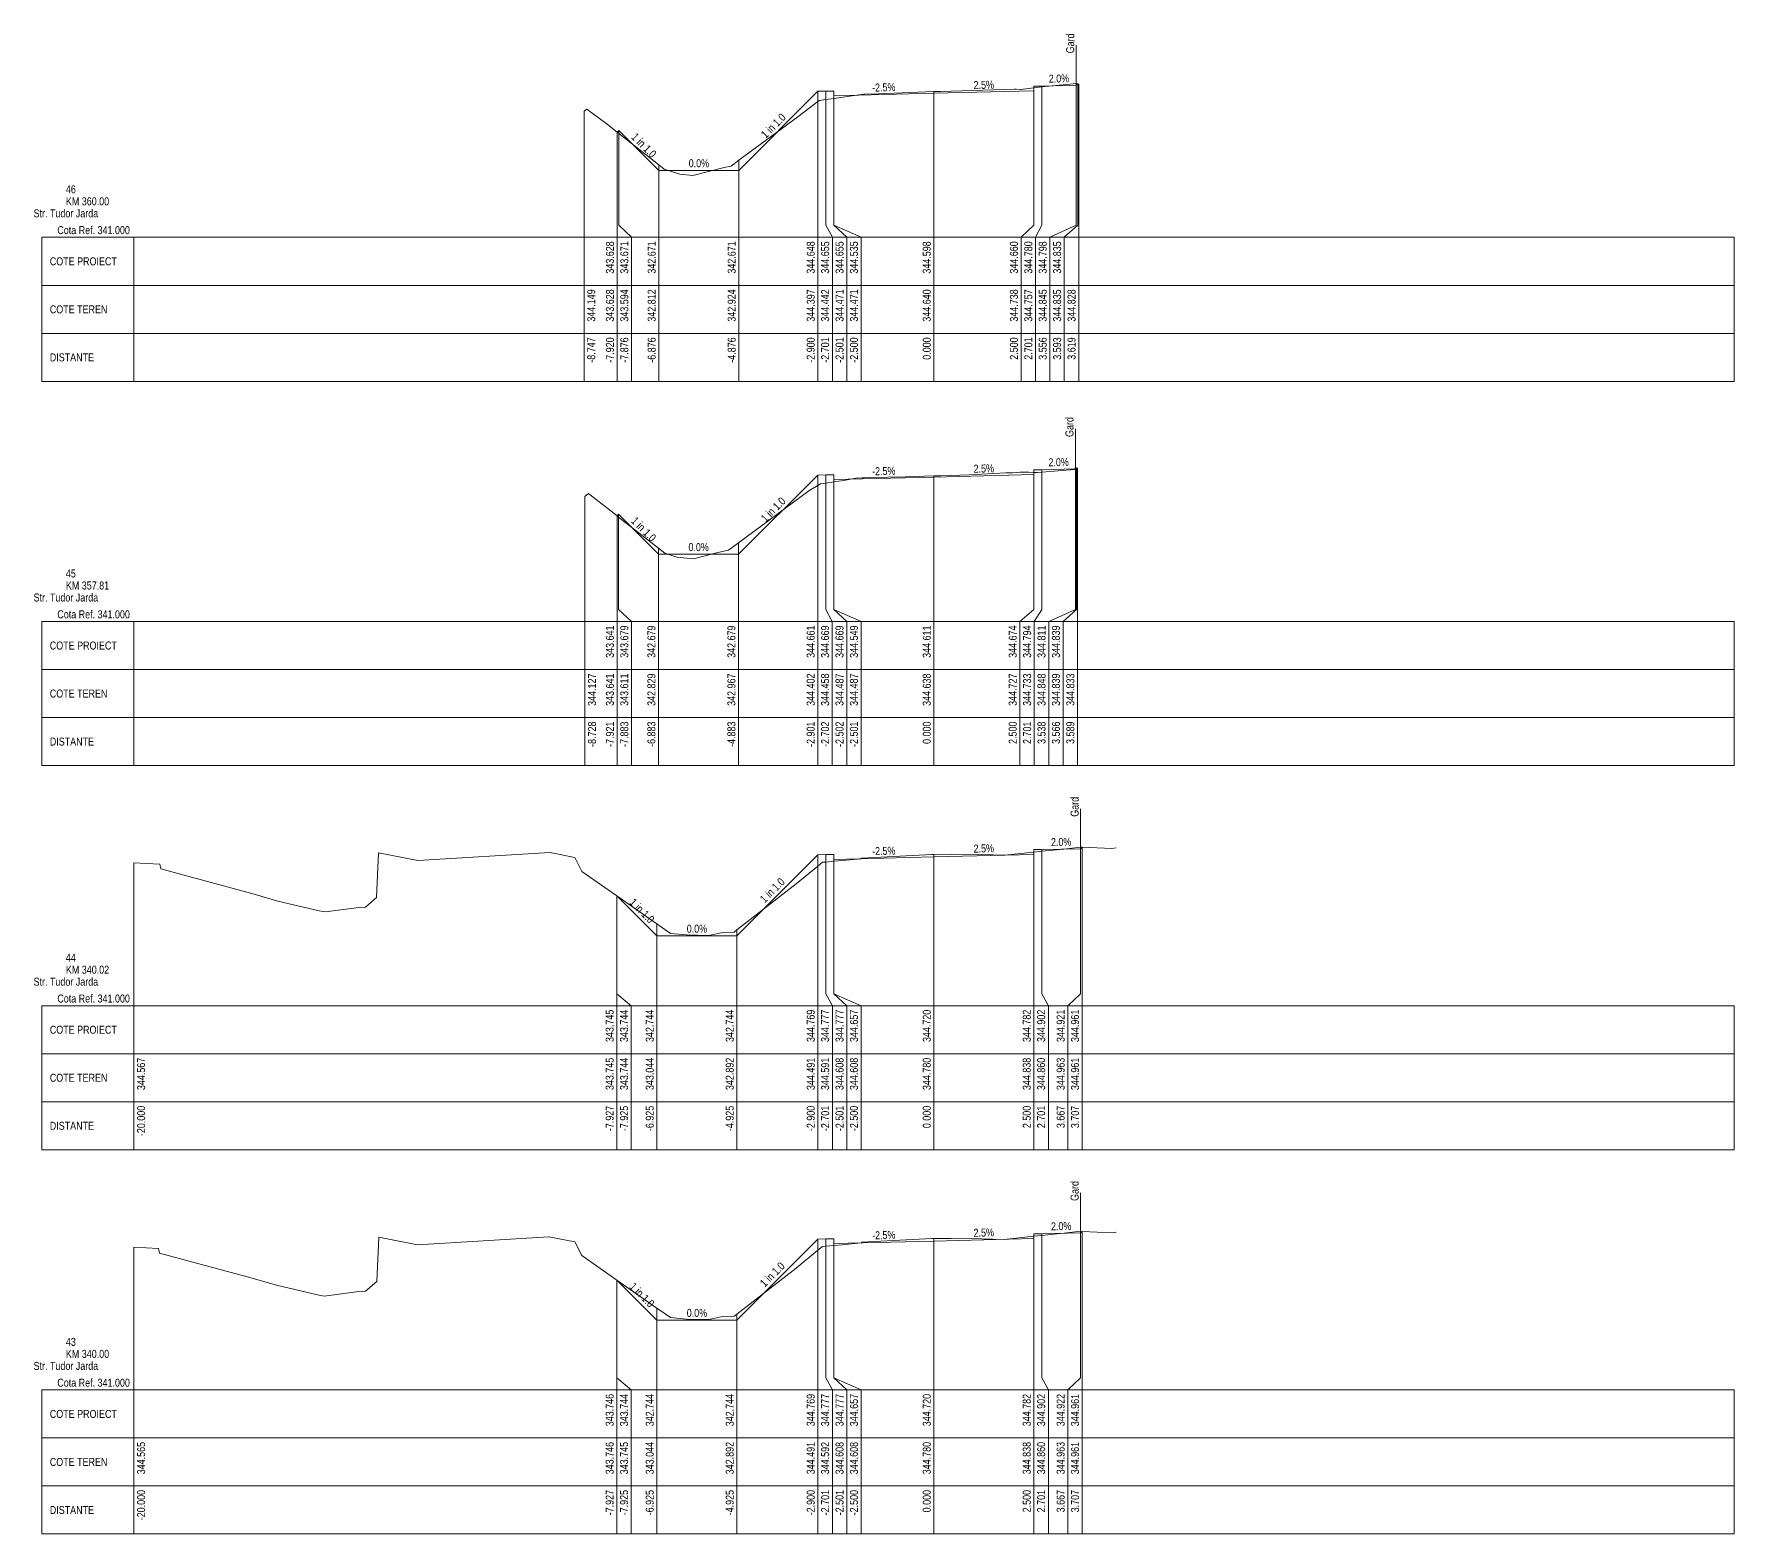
# Model space of a CAD drawing. Extents: x 1 to 634, y 0 to 594.
# Drawn here: x 0.5 to 43, y 404.2 to 441.68 of the extents above; entities that cross this region are included whole.
import ezdxf
from ezdxf.enums import TextEntityAlignment as Align

# ---------------------------------------------------------------- set-up
doc = ezdxf.new("R2010")
doc.units = 0
doc.header["$MEASUREMENT"] = 0
doc.layers.add('ARD-No Plot', color=1, linetype='Continuous', lineweight=0, plot=False)
for name, color, linetype, lineweight in [('DESIGN-TEXT', 7, 'Continuous', 0), ('EXISTING-TEXT', 7, 'Continuous', 0), ('LINES', 7, 'Continuous', 0), ('Text', 7, 'Continuous', 0), ('X-RL', 7, 'Continuous', 0), ('XPLOT-DESIGN', 5, 'Continuous', 0), ('XPLOT-EXISTING', 3, 'Continuous', 0), ('XPLOT-GRADE', 7, 'Continuous', 0), ('XPLOT-KM', 7, 'Continuous', 0), ('XPLOT-TITLE', 7, 'Continuous', 0)]:
    doc.layers.add(name, color=color, linetype=linetype, lineweight=lineweight)
doc.styles.add('$0$$0$Arial', font='arial.ttf', dxfattribs={"width": 0.8})

msp = doc.modelspace()

# ---------------------------------------------------------------- linework, layer by layer
at = {"layer": 'LINES'}
for p, q in [((26.556, 441.398), (26.556, 439.398)), ((25.5, 436.9), (25.5, 440.338)), ((25.5, 436.9), (25.5, 440.338)), ((25.5, 436.9), (25.5, 440.338)), ((25.701, 436.9), (25.701, 440.38)), ((25.701, 436.9), (25.701, 440.38)), ((25.701, 436.9), (25.701, 440.38)), ((26.556, 436.9), (26.556, 440.445)), ((26.556, 436.9), (26.556, 440.445)), ((26.556, 436.9), (26.556, 440.445)), ((26.593, 436.9), (26.593, 440.435)), ((26.593, 436.9), (26.593, 440.435)), ((26.593, 436.9), (26.593, 440.435)), ((26.619, 436.9), (26.619, 440.428)), ((26.619, 436.9), (26.619, 440.428)), ((20.1, 436.9), (20.1, 440.248)), ((20.1, 436.9), (20.1, 440.248)), ((20.1, 436.9), (20.1, 440.248)), ((20.299, 436.9), (20.299, 440.255)), ((20.299, 436.9), (20.299, 440.255)), ((20.299, 436.9), (20.299, 440.255)), ((20.499, 436.9), (20.499, 440.255)), ((20.499, 436.9), (20.499, 440.255)), ((20.499, 436.9), (20.499, 440.255)), ((20.5, 436.9), (20.5, 440.135)), ((20.5, 436.9), (20.5, 440.135)), ((20.5, 436.9), (20.5, 440.135)), ((23, 436.9), (23, 440.24)), ((23, 436.9), (23, 440.24)), ((23, 436.9), (23, 440.24)), ((14.253, 436.9), (14.253, 439.749)), ((14.253, 436.9), (14.253, 439.749)), ((15.08, 436.9), (15.08, 439.228)), ((15.08, 436.9), (15.08, 439.228)), ((15.08, 436.9), (15.08, 439.228)), ((15.124, 436.9), (15.124, 439.271)), ((15.124, 436.9), (15.124, 439.271)), ((15.124, 436.9), (15.124, 439.271)), ((16.124, 436.9), (16.124, 438.412)), ((16.124, 436.9), (16.124, 438.412)), ((16.124, 436.9), (16.124, 438.412)), ((18.124, 436.9), (18.124, 438.524)), ((18.124, 436.9), (18.124, 438.524)), ((18.124, 436.9), (18.124, 438.524)), ((14.253, 436.6), (14.253, 436.9)), ((14.253, 436.6), (14.253, 436.9)), ((15.08, 436.6), (15.08, 436.9)), ((15.08, 436.6), (15.08, 436.9)), ((15.08, 436.6), (15.08, 436.9)), ((15.44, 436.6), (15.124, 436.9)), ((15.44, 436.6), (15.124, 436.9)), ((15.44, 436.6), (15.124, 436.9)), ((16.124, 436.6), (16.124, 436.9)), ((16.124, 436.6), (16.124, 436.9)), ((16.124, 436.6), (16.124, 436.9)), ((18.124, 436.6), (18.124, 436.9)), ((18.124, 436.6), (18.124, 436.9)), ((18.124, 436.6), (18.124, 436.9)), ((20.1, 436.6), (20.1, 436.9)), ((20.1, 436.6), (20.1, 436.9)), ((20.1, 436.6), (20.1, 436.9)), ((20.46, 436.6), (20.299, 436.9)), ((20.46, 436.6), (20.299, 436.9)), ((20.46, 436.6), (20.299, 436.9)), ((20.82, 436.6), (20.499, 436.9)), ((20.82, 436.6), (20.499, 436.9)), ((20.82, 436.6), (20.499, 436.9)), ((21.18, 436.6), (20.5, 436.9)), ((21.18, 436.6), (20.5, 436.9)), ((21.18, 436.6), (20.5, 436.9)), ((23, 436.6), (23, 436.9)), ((23, 436.6), (23, 436.9)), ((23, 436.6), (23, 436.9)), ((25.179, 436.6), (25.5, 436.9)), ((25.179, 436.6), (25.5, 436.9)), ((25.179, 436.6), (25.5, 436.9)), ((25.539, 436.6), (25.701, 436.9)), ((25.539, 436.6), (25.701, 436.9)), ((25.539, 436.6), (25.701, 436.9)), ((25.899, 436.6), (26.556, 436.9)), ((25.899, 436.6), (26.556, 436.9)), ((25.899, 436.6), (26.556, 436.9)), ((26.259, 436.6), (26.593, 436.9)), ((26.259, 436.6), (26.593, 436.9)), ((26.259, 436.6), (26.593, 436.9)), ((26.619, 436.6), (26.619, 436.9)), ((26.619, 436.6), (26.619, 436.9)), ((0.698, 435.4), (0.698, 436.6)), ((0.698, 436.6), (3, 436.6)), ((3, 433), (3, 436.6)), ((3, 436.6), (43, 436.6)), ((14.253, 433), (14.253, 436.6)), ((14.253, 433), (14.253, 436.6)), ((15.08, 433), (15.08, 436.6)), ((15.08, 433), (15.08, 436.6)), ((15.08, 433), (15.08, 436.6)), ((15.44, 433), (15.44, 436.6)), ((15.44, 433), (15.44, 436.6)), ((15.44, 433), (15.44, 436.6)), ((16.124, 433), (16.124, 436.6)), ((16.124, 433), (16.124, 436.6)), ((16.124, 433), (16.124, 436.6)), ((18.124, 433), (18.124, 436.6)), ((18.124, 433), (18.124, 436.6)), ((18.124, 433), (18.124, 436.6)), ((20.1, 433), (20.1, 436.6)), ((20.1, 433), (20.1, 436.6)), ((20.1, 433), (20.1, 436.6)), ((20.46, 433), (20.46, 436.6)), ((20.46, 433), (20.46, 436.6)), ((20.46, 433), (20.46, 436.6)), ((20.82, 433), (20.82, 436.6)), ((20.82, 433), (20.82, 436.6)), ((20.82, 433), (20.82, 436.6)), ((21.18, 433), (21.18, 436.6)), ((21.18, 433), (21.18, 436.6)), ((21.18, 433), (21.18, 436.6)), ((23, 433), (23, 436.6)), ((23, 433), (23, 436.6)), ((23, 433), (23, 436.6)), ((25.179, 433), (25.179, 436.6)), ((25.179, 433), (25.179, 436.6)), ((25.179, 433), (25.179, 436.6)), ((25.539, 433), (25.539, 436.6)), ((25.539, 433), (25.539, 436.6)), ((25.539, 433), (25.539, 436.6)), ((25.899, 433), (25.899, 436.6)), ((25.899, 433), (25.899, 436.6)), ((25.899, 433), (25.899, 436.6)), ((26.259, 433), (26.259, 436.6)), ((26.259, 433), (26.259, 436.6)), ((26.259, 433), (26.259, 436.6)), ((26.619, 433), (26.619, 436.6)), ((26.619, 433), (26.619, 436.6)), ((43, 433), (43, 436.6)), ((0.698, 434.2), (0.698, 435.4)), ((0.698, 435.4), (3, 435.4)), ((3, 435.4), (0.698, 435.4)), ((3, 435.4), (43, 435.4)), ((0.698, 433), (0.698, 434.2)), ((0.698, 434.2), (3, 434.2)), ((3, 434.2), (0.698, 434.2)), ((3, 434.2), (43, 434.2)), ((3, 433), (0.698, 433)), ((3, 433), (43, 433)), ((26.538, 431.811), (26.538, 429.811)), ((20.099, 427.3), (20.099, 430.661)), ((20.099, 427.3), (20.099, 430.661)), ((20.099, 427.3), (20.099, 430.661)), ((20.298, 427.3), (20.298, 430.669)), ((20.298, 427.3), (20.298, 430.669)), ((20.298, 427.3), (20.298, 430.669)), ((20.498, 427.3), (20.498, 430.669)), ((20.498, 427.3), (20.498, 430.669)), ((20.498, 427.3), (20.498, 430.669)), ((20.499, 427.3), (20.499, 430.549)), ((20.499, 427.3), (20.499, 430.549)), ((20.499, 427.3), (20.499, 430.549)), ((23, 427.3), (23, 430.638)), ((23, 427.3), (23, 430.638)), ((23, 427.3), (23, 430.638)), ((25.5, 427.3), (25.5, 430.727)), ((25.5, 427.3), (25.5, 430.727)), ((25.5, 427.3), (25.5, 430.727)), ((25.701, 427.3), (25.701, 430.794)), ((25.701, 427.3), (25.701, 430.794)), ((25.701, 427.3), (25.701, 430.794)), ((26.538, 427.3), (26.538, 430.848)), ((26.538, 427.3), (26.538, 430.848)), ((26.538, 427.3), (26.538, 430.848)), ((26.566, 427.3), (26.566, 430.839)), ((26.566, 427.3), (26.566, 430.839)), ((26.566, 427.3), (26.566, 430.839)), ((26.589, 427.3), (26.589, 430.833)), ((26.589, 427.3), (26.589, 430.833)), ((14.272, 427.3), (14.272, 430.127)), ((14.272, 427.3), (14.272, 430.127)), ((15.117, 427.3), (15.117, 429.679)), ((15.117, 427.3), (15.117, 429.679)), ((15.117, 427.3), (15.117, 429.679)), ((15.079, 427.3), (15.079, 429.641)), ((15.079, 427.3), (15.079, 429.641)), ((15.079, 427.3), (15.079, 429.641)), ((16.117, 427.3), (16.117, 428.829)), ((16.117, 427.3), (16.117, 428.829)), ((16.117, 427.3), (16.117, 428.829)), ((18.117, 427.3), (18.117, 428.967)), ((18.117, 427.3), (18.117, 428.967)), ((18.117, 427.3), (18.117, 428.967)), ((14.272, 427), (14.272, 427.3)), ((14.272, 427), (14.272, 427.3)), ((15.079, 427), (15.079, 427.3)), ((15.079, 427), (15.079, 427.3)), ((15.079, 427), (15.079, 427.3)), ((15.439, 427), (15.117, 427.3)), ((15.439, 427), (15.117, 427.3)), ((15.439, 427), (15.117, 427.3)), ((16.117, 427), (16.117, 427.3)), ((16.117, 427), (16.117, 427.3)), ((16.117, 427), (16.117, 427.3)), ((18.117, 427), (18.117, 427.3)), ((18.117, 427), (18.117, 427.3)), ((18.117, 427), (18.117, 427.3)), ((20.099, 427), (20.099, 427.3)), ((20.099, 427), (20.099, 427.3)), ((20.099, 427), (20.099, 427.3)), ((20.459, 427), (20.298, 427.3)), ((20.459, 427), (20.298, 427.3)), ((20.459, 427), (20.298, 427.3)), ((20.819, 427), (20.498, 427.3)), ((20.819, 427), (20.498, 427.3)), ((20.819, 427), (20.498, 427.3)), ((21.179, 427), (20.499, 427.3)), ((21.179, 427), (20.499, 427.3)), ((21.179, 427), (20.499, 427.3)), ((23, 427), (23, 427.3)), ((23, 427), (23, 427.3)), ((23, 427), (23, 427.3)), ((25.149, 427), (25.5, 427.3)), ((25.149, 427), (25.5, 427.3)), ((25.149, 427), (25.5, 427.3)), ((25.509, 427), (25.701, 427.3)), ((25.509, 427), (25.701, 427.3)), ((25.509, 427), (25.701, 427.3)), ((25.869, 427), (26.538, 427.3)), ((25.869, 427), (26.538, 427.3)), ((25.869, 427), (26.538, 427.3)), ((26.229, 427), (26.566, 427.3)), ((26.229, 427), (26.566, 427.3)), ((26.229, 427), (26.566, 427.3)), ((26.589, 427), (26.589, 427.3)), ((26.589, 427), (26.589, 427.3)), ((0.698, 425.8), (0.698, 427)), ((0.698, 427), (3, 427)), ((3, 423.4), (3, 427)), ((3, 427), (43, 427)), ((14.272, 423.4), (14.272, 427)), ((14.272, 423.4), (14.272, 427)), ((15.079, 423.4), (15.079, 427)), ((15.079, 423.4), (15.079, 427)), ((15.079, 423.4), (15.079, 427)), ((15.439, 423.4), (15.439, 427)), ((15.439, 423.4), (15.439, 427)), ((15.439, 423.4), (15.439, 427)), ((16.117, 423.4), (16.117, 427)), ((16.117, 423.4), (16.117, 427)), ((16.117, 423.4), (16.117, 427)), ((18.117, 423.4), (18.117, 427)), ((18.117, 423.4), (18.117, 427)), ((18.117, 423.4), (18.117, 427)), ((20.099, 423.4), (20.099, 427)), ((20.099, 423.4), (20.099, 427)), ((20.099, 423.4), (20.099, 427)), ((20.459, 423.4), (20.459, 427)), ((20.459, 423.4), (20.459, 427)), ((20.459, 423.4), (20.459, 427)), ((20.819, 423.4), (20.819, 427)), ((20.819, 423.4), (20.819, 427)), ((20.819, 423.4), (20.819, 427)), ((21.179, 423.4), (21.179, 427)), ((21.179, 423.4), (21.179, 427)), ((21.179, 423.4), (21.179, 427)), ((23, 423.4), (23, 427)), ((23, 423.4), (23, 427)), ((23, 423.4), (23, 427)), ((25.149, 423.4), (25.149, 427)), ((25.149, 423.4), (25.149, 427)), ((25.149, 423.4), (25.149, 427)), ((25.509, 423.4), (25.509, 427)), ((25.509, 423.4), (25.509, 427)), ((25.509, 423.4), (25.509, 427)), ((25.869, 423.4), (25.869, 427)), ((25.869, 423.4), (25.869, 427)), ((25.869, 423.4), (25.869, 427)), ((26.229, 423.4), (26.229, 427)), ((26.229, 423.4), (26.229, 427)), ((26.229, 423.4), (26.229, 427)), ((26.589, 423.4), (26.589, 427)), ((26.589, 423.4), (26.589, 427)), ((43, 423.4), (43, 427)), ((0.698, 424.6), (0.698, 425.8)), ((0.698, 425.8), (3, 425.8)), ((3, 425.8), (0.698, 425.8)), ((3, 425.8), (43, 425.8)), ((0.698, 423.4), (0.698, 424.6)), ((0.698, 424.6), (3, 424.6)), ((3, 424.6), (0.698, 424.6)), ((3, 424.6), (43, 424.6)), ((3, 423.4), (0.698, 423.4)), ((3, 423.4), (43, 423.4)), ((26.667, 422.321), (26.667, 420.321)), ((20.1, 417.7), (20.1, 421.169)), ((20.1, 417.7), (20.1, 421.169)), ((20.1, 417.7), (20.1, 421.169)), ((20.299, 417.7), (20.299, 421.177)), ((20.299, 417.7), (20.299, 421.177)), ((20.299, 417.7), (20.299, 421.177)), ((20.499, 417.7), (20.499, 421.177)), ((20.499, 417.7), (20.499, 421.177)), ((20.499, 417.7), (20.499, 421.177)), ((23, 417.7), (23, 421.18)), ((23, 417.7), (23, 421.18)), ((23, 417.7), (23, 421.18)), ((25.5, 417.7), (25.5, 421.238)), ((25.5, 417.7), (25.5, 421.238)), ((25.5, 417.7), (25.5, 421.238)), ((25.701, 417.7), (25.701, 421.302)), ((25.701, 417.7), (25.701, 421.302)), ((25.701, 417.7), (25.701, 421.302)), ((26.667, 417.7), (26.667, 421.363)), ((26.667, 417.7), (26.667, 421.363)), ((26.667, 417.7), (26.667, 421.363)), ((26.707, 417.7), (26.707, 421.361)), ((26.707, 417.7), (26.707, 421.361)), ((26.707, 417.7), (26.707, 421.361)), ((3, 417.7), (3, 420.967)), ((3, 417.7), (3, 420.967)), ((3, 417.7), (3, 420.967)), ((3, 417.7), (3, 420.967)), ((20.5, 417.7), (20.5, 421.057)), ((20.5, 417.7), (20.5, 421.057)), ((20.5, 417.7), (20.5, 421.057)), ((15.073, 417.7), (15.073, 420.145)), ((15.073, 417.7), (15.073, 420.145)), ((15.073, 417.7), (15.073, 420.145)), ((15.075, 417.7), (15.075, 420.144)), ((15.075, 417.7), (15.075, 420.144)), ((15.075, 417.7), (15.075, 420.144)), ((16.075, 417.7), (16.075, 419.444)), ((16.075, 417.7), (16.075, 419.444)), ((16.075, 417.7), (16.075, 419.444)), ((18.075, 417.7), (18.075, 419.292)), ((18.075, 417.7), (18.075, 419.292)), ((18.075, 417.7), (18.075, 419.292)), ((0.698, 416.2), (0.698, 417.4)), ((0.698, 417.4), (3, 417.4)), ((3, 417.4), (3, 417.7)), ((3, 417.4), (3, 417.7)), ((3, 417.4), (3, 417.7)), ((3, 417.4), (3, 417.7)), ((3, 413.8), (3, 417.4)), ((3, 413.8), (3, 417.4)), ((3, 413.8), (3, 417.4)), ((3, 413.8), (3, 417.4)), ((3, 413.8), (3, 417.4)), ((3, 417.4), (43, 417.4)), ((15.073, 417.4), (15.073, 417.7)), ((15.073, 417.4), (15.073, 417.7)), ((15.073, 417.4), (15.073, 417.7)), ((15.073, 413.8), (15.073, 417.4)), ((15.073, 413.8), (15.073, 417.4)), ((15.073, 413.8), (15.073, 417.4)), ((15.433, 417.4), (15.075, 417.7)), ((15.433, 417.4), (15.075, 417.7)), ((15.433, 417.4), (15.075, 417.7)), ((15.433, 413.8), (15.433, 417.4)), ((15.433, 413.8), (15.433, 417.4)), ((15.433, 413.8), (15.433, 417.4)), ((16.075, 417.4), (16.075, 417.7)), ((16.075, 417.4), (16.075, 417.7)), ((16.075, 417.4), (16.075, 417.7)), ((16.075, 413.8), (16.075, 417.4)), ((16.075, 413.8), (16.075, 417.4)), ((16.075, 413.8), (16.075, 417.4)), ((18.075, 417.4), (18.075, 417.7)), ((18.075, 417.4), (18.075, 417.7)), ((18.075, 417.4), (18.075, 417.7)), ((18.075, 413.8), (18.075, 417.4)), ((18.075, 413.8), (18.075, 417.4)), ((18.075, 413.8), (18.075, 417.4)), ((20.1, 417.4), (20.1, 417.7)), ((20.1, 417.4), (20.1, 417.7)), ((20.1, 417.4), (20.1, 417.7)), ((20.1, 413.8), (20.1, 417.4)), ((20.1, 413.8), (20.1, 417.4)), ((20.1, 413.8), (20.1, 417.4)), ((20.46, 417.4), (20.299, 417.7)), ((20.46, 417.4), (20.299, 417.7)), ((20.46, 417.4), (20.299, 417.7)), ((20.46, 413.8), (20.46, 417.4)), ((20.46, 413.8), (20.46, 417.4)), ((20.46, 413.8), (20.46, 417.4)), ((20.82, 417.4), (20.499, 417.7)), ((20.82, 417.4), (20.499, 417.7)), ((20.82, 417.4), (20.499, 417.7)), ((21.18, 417.4), (20.5, 417.7)), ((21.18, 417.4), (20.5, 417.7)), ((21.18, 417.4), (20.5, 417.7)), ((20.82, 413.8), (20.82, 417.4)), ((20.82, 413.8), (20.82, 417.4)), ((20.82, 413.8), (20.82, 417.4)), ((21.18, 413.8), (21.18, 417.4)), ((21.18, 413.8), (21.18, 417.4)), ((21.18, 413.8), (21.18, 417.4)), ((23, 417.4), (23, 417.7)), ((23, 417.4), (23, 417.7)), ((23, 417.4), (23, 417.7)), ((23, 413.8), (23, 417.4)), ((23, 413.8), (23, 417.4)), ((23, 413.8), (23, 417.4)), ((25.5, 417.4), (25.5, 417.7)), ((25.5, 417.4), (25.5, 417.7)), ((25.5, 417.4), (25.5, 417.7)), ((25.5, 413.8), (25.5, 417.4)), ((25.5, 413.8), (25.5, 417.4)), ((25.5, 413.8), (25.5, 417.4)), ((25.86, 417.4), (25.701, 417.7)), ((25.86, 417.4), (25.701, 417.7)), ((25.86, 417.4), (25.701, 417.7)), ((25.86, 413.8), (25.86, 417.4)), ((25.86, 413.8), (25.86, 417.4)), ((25.86, 413.8), (25.86, 417.4)), ((26.347, 417.4), (26.667, 417.7)), ((26.347, 417.4), (26.667, 417.7)), ((26.347, 417.4), (26.667, 417.7)), ((26.347, 413.8), (26.347, 417.4)), ((26.347, 413.8), (26.347, 417.4)), ((26.347, 413.8), (26.347, 417.4)), ((26.707, 417.4), (26.707, 417.7)), ((26.707, 417.4), (26.707, 417.7)), ((26.707, 417.4), (26.707, 417.7)), ((26.707, 413.8), (26.707, 417.4)), ((26.707, 413.8), (26.707, 417.4)), ((26.707, 413.8), (26.707, 417.4)), ((43, 413.8), (43, 417.4)), ((0.698, 415), (0.698, 416.2)), ((0.698, 416.2), (3, 416.2)), ((3, 416.2), (0.698, 416.2)), ((3, 416.2), (43, 416.2)), ((0.698, 413.8), (0.698, 415)), ((0.698, 415), (3, 415)), ((3, 415), (0.698, 415)), ((3, 415), (43, 415)), ((3, 413.8), (0.698, 413.8)), ((3, 413.8), (43, 413.8)), ((26.667, 412.722), (26.667, 410.722)), ((20.1, 408.1), (20.1, 411.569)), ((20.1, 408.1), (20.1, 411.569)), ((20.1, 408.1), (20.1, 411.569)), ((20.299, 408.1), (20.299, 411.577)), ((20.299, 408.1), (20.299, 411.577)), ((20.299, 408.1), (20.299, 411.577)), ((20.499, 408.1), (20.499, 411.577)), ((20.499, 408.1), (20.499, 411.577)), ((20.499, 408.1), (20.499, 411.577)), ((20.5, 408.1), (20.5, 411.457)), ((20.5, 408.1), (20.5, 411.457)), ((20.5, 408.1), (20.5, 411.457)), ((23, 408.1), (23, 411.58)), ((23, 408.1), (23, 411.58)), ((23, 408.1), (23, 411.58)), ((25.5, 408.1), (25.5, 411.638)), ((25.5, 408.1), (25.5, 411.638)), ((25.5, 408.1), (25.5, 411.638)), ((25.701, 408.1), (25.701, 411.702)), ((25.701, 408.1), (25.701, 411.702)), ((25.701, 408.1), (25.701, 411.702)), ((26.667, 408.1), (26.667, 411.763)), ((26.667, 408.1), (26.667, 411.763)), ((26.667, 408.1), (26.667, 411.763)), ((26.707, 408.1), (26.707, 411.761)), ((26.707, 408.1), (26.707, 411.761)), ((26.707, 408.1), (26.707, 411.761)), ((3, 408.1), (3, 411.365)), ((3, 408.1), (3, 411.365)), ((3, 408.1), (3, 411.365)), ((3, 408.1), (3, 411.365)), ((15.073, 408.1), (15.073, 410.546)), ((15.073, 408.1), (15.073, 410.546)), ((15.073, 408.1), (15.073, 410.546)), ((15.075, 408.1), (15.075, 410.545)), ((15.075, 408.1), (15.075, 410.545)), ((15.075, 408.1), (15.075, 410.545)), ((16.075, 408.1), (16.075, 409.844)), ((16.075, 408.1), (16.075, 409.844)), ((16.075, 408.1), (16.075, 409.844)), ((18.075, 408.1), (18.075, 409.692)), ((18.075, 408.1), (18.075, 409.692)), ((18.075, 408.1), (18.075, 409.692)), ((3, 407.8), (3, 408.1)), ((3, 407.8), (3, 408.1)), ((3, 407.8), (3, 408.1)), ((3, 407.8), (3, 408.1)), ((15.073, 407.8), (15.073, 408.1)), ((15.073, 407.8), (15.073, 408.1)), ((15.073, 407.8), (15.073, 408.1)), ((15.433, 407.8), (15.075, 408.1)), ((15.433, 407.8), (15.075, 408.1)), ((15.433, 407.8), (15.075, 408.1)), ((16.075, 407.8), (16.075, 408.1)), ((16.075, 407.8), (16.075, 408.1)), ((16.075, 407.8), (16.075, 408.1)), ((18.075, 407.8), (18.075, 408.1)), ((18.075, 407.8), (18.075, 408.1)), ((18.075, 407.8), (18.075, 408.1)), ((20.1, 407.8), (20.1, 408.1)), ((20.1, 407.8), (20.1, 408.1)), ((20.1, 407.8), (20.1, 408.1)), ((20.46, 407.8), (20.299, 408.1)), ((20.46, 407.8), (20.299, 408.1)), ((20.46, 407.8), (20.299, 408.1)), ((20.82, 407.8), (20.499, 408.1)), ((20.82, 407.8), (20.499, 408.1)), ((20.82, 407.8), (20.499, 408.1)), ((21.18, 407.8), (20.5, 408.1)), ((21.18, 407.8), (20.5, 408.1)), ((21.18, 407.8), (20.5, 408.1)), ((23, 407.8), (23, 408.1)), ((23, 407.8), (23, 408.1)), ((23, 407.8), (23, 408.1)), ((25.5, 407.8), (25.5, 408.1)), ((25.5, 407.8), (25.5, 408.1)), ((25.5, 407.8), (25.5, 408.1)), ((25.86, 407.8), (25.701, 408.1)), ((25.86, 407.8), (25.701, 408.1)), ((25.86, 407.8), (25.701, 408.1)), ((26.347, 407.8), (26.667, 408.1)), ((26.347, 407.8), (26.667, 408.1)), ((26.347, 407.8), (26.667, 408.1)), ((26.707, 407.8), (26.707, 408.1)), ((26.707, 407.8), (26.707, 408.1)), ((26.707, 407.8), (26.707, 408.1)), ((0.698, 406.6), (0.698, 407.8)), ((0.698, 407.8), (3, 407.8)), ((3, 404.2), (3, 407.8)), ((3, 404.2), (3, 407.8)), ((3, 404.2), (3, 407.8)), ((3, 404.2), (3, 407.8)), ((3, 404.2), (3, 407.8)), ((3, 407.8), (43, 407.8)), ((15.073, 404.2), (15.073, 407.8)), ((15.073, 404.2), (15.073, 407.8)), ((15.073, 404.2), (15.073, 407.8)), ((15.433, 404.2), (15.433, 407.8)), ((15.433, 404.2), (15.433, 407.8)), ((15.433, 404.2), (15.433, 407.8)), ((16.075, 404.2), (16.075, 407.8)), ((16.075, 404.2), (16.075, 407.8)), ((16.075, 404.2), (16.075, 407.8)), ((18.075, 404.2), (18.075, 407.8)), ((18.075, 404.2), (18.075, 407.8)), ((18.075, 404.2), (18.075, 407.8)), ((20.1, 404.2), (20.1, 407.8)), ((20.1, 404.2), (20.1, 407.8)), ((20.1, 404.2), (20.1, 407.8)), ((20.46, 404.2), (20.46, 407.8)), ((20.46, 404.2), (20.46, 407.8)), ((20.46, 404.2), (20.46, 407.8)), ((20.82, 404.2), (20.82, 407.8)), ((20.82, 404.2), (20.82, 407.8)), ((20.82, 404.2), (20.82, 407.8)), ((21.18, 404.2), (21.18, 407.8)), ((21.18, 404.2), (21.18, 407.8)), ((21.18, 404.2), (21.18, 407.8)), ((23, 404.2), (23, 407.8)), ((23, 404.2), (23, 407.8)), ((23, 404.2), (23, 407.8)), ((25.5, 404.2), (25.5, 407.8)), ((25.5, 404.2), (25.5, 407.8)), ((25.5, 404.2), (25.5, 407.8)), ((25.86, 404.2), (25.86, 407.8)), ((25.86, 404.2), (25.86, 407.8)), ((25.86, 404.2), (25.86, 407.8)), ((26.347, 404.2), (26.347, 407.8)), ((26.347, 404.2), (26.347, 407.8)), ((26.347, 404.2), (26.347, 407.8)), ((26.707, 404.2), (26.707, 407.8)), ((26.707, 404.2), (26.707, 407.8)), ((26.707, 404.2), (26.707, 407.8)), ((43, 404.2), (43, 407.8)), ((0.698, 405.4), (0.698, 406.6)), ((0.698, 406.6), (3, 406.6)), ((3, 406.6), (0.698, 406.6)), ((3, 406.6), (43, 406.6)), ((0.698, 404.2), (0.698, 405.4)), ((0.698, 405.4), (3, 405.4)), ((3, 405.4), (0.698, 405.4)), ((3, 405.4), (43, 405.4)), ((3, 404.2), (0.698, 404.2)), ((3, 404.2), (43, 404.2))]:
    msp.add_line(p, q, dxfattribs=at)
at = {"layer": 'XPLOT-DESIGN'}
for p, q in [((25.5, 440.26), (25.501, 440.38)), ((25.501, 440.38), (25.701, 440.38)), ((25.701, 440.38), (26.556, 440.398)), ((26.556, 440.398), (26.593, 440.435)), ((18.124, 438.271), (20.1, 440.248)), ((20.1, 440.248), (20.299, 440.255)), ((20.299, 440.255), (20.499, 440.255)), ((20.499, 440.255), (20.5, 440.135)), ((20.5, 440.135), (23, 440.198)), ((23, 440.198), (25.5, 440.26)), ((15.08, 439.228), (15.124, 439.271)), ((15.124, 439.271), (16.124, 438.271)), ((16.124, 438.271), (18.124, 438.271)), ((18.117, 428.679), (20.099, 430.661)), ((20.099, 430.661), (20.298, 430.669)), ((20.298, 430.669), (20.498, 430.669)), ((20.498, 430.669), (20.499, 430.549)), ((20.499, 430.549), (23, 430.611)), ((23, 430.611), (25.5, 430.674)), ((25.5, 430.674), (25.501, 430.794)), ((25.501, 430.794), (25.701, 430.794)), ((25.701, 430.794), (26.538, 430.811)), ((26.538, 430.811), (26.566, 430.839)), ((15.079, 429.641), (15.117, 429.679)), ((15.117, 429.679), (16.117, 428.679)), ((16.117, 428.679), (18.117, 428.679)), ((18.075, 419.144), (20.1, 421.169)), ((20.1, 421.169), (20.299, 421.177)), ((20.299, 421.177), (20.499, 421.177)), ((20.499, 421.177), (20.5, 421.057)), ((23, 421.12), (25.5, 421.182)), ((25.5, 421.182), (25.501, 421.302)), ((25.501, 421.302), (25.701, 421.302)), ((25.701, 421.302), (26.667, 421.321)), ((26.667, 421.321), (26.707, 421.361)), ((20.5, 421.057), (23, 421.12)), ((15.073, 420.145), (15.075, 420.144)), ((15.075, 420.144), (16.075, 419.144)), ((16.075, 419.144), (18.075, 419.144)), ((18.075, 409.544), (20.1, 411.569)), ((20.1, 411.569), (20.299, 411.577)), ((20.299, 411.577), (20.499, 411.577)), ((20.499, 411.577), (20.5, 411.457)), ((20.5, 411.457), (23, 411.52)), ((23, 411.52), (25.5, 411.582)), ((25.5, 411.582), (25.501, 411.702)), ((25.501, 411.702), (25.701, 411.702)), ((25.701, 411.702), (26.667, 411.722)), ((26.667, 411.722), (26.707, 411.761)), ((15.073, 410.546), (15.075, 410.544)), ((15.075, 410.544), (16.075, 409.544)), ((16.075, 409.544), (18.075, 409.544))]:
    msp.add_line(p, q, dxfattribs=at)
at = {"layer": 'XPLOT-EXISTING'}
for p, q in [((23.167, 440.246), (24.756, 440.293)), ((24.756, 440.293), (25.016, 440.305)), ((25.016, 440.305), (25.052, 440.298)), ((25.052, 440.298), (25.166, 440.294)), ((25.166, 440.294), (25.43, 440.331)), ((25.43, 440.331), (25.5, 440.338)), ((25.5, 440.338), (25.701, 440.357)), ((25.701, 440.357), (26.477, 440.432)), ((26.477, 440.432), (26.556, 440.445)), ((26.556, 440.445), (26.556, 440.445)), ((26.556, 440.445), (26.593, 440.435)), ((26.593, 440.435), (26.619, 440.428)), ((19.595, 439.614), (20.1, 439.997)), ((20.1, 439.997), (20.128, 440.018)), ((20.128, 440.018), (20.299, 440.042)), ((20.299, 440.042), (20.499, 440.071)), ((20.499, 440.071), (20.5, 440.071)), ((20.5, 440.071), (21.246, 440.177)), ((21.246, 440.177), (21.268, 440.181)), ((21.268, 440.181), (21.609, 440.188)), ((21.609, 440.188), (23, 440.24)), ((23, 440.24), (23.167, 440.246)), ((23, 440.24), (23, 440.24)), ((14.253, 439.749), (14.323, 439.801)), ((14.323, 439.801), (14.797, 439.45)), ((14.797, 439.45), (15.08, 439.228)), ((18.124, 438.524), (19.595, 439.614)), ((15.08, 439.228), (15.124, 439.194)), ((15.124, 439.194), (16.124, 438.412)), ((16.124, 438.412), (16.26, 438.305)), ((16.26, 438.305), (16.645, 438.175)), ((16.645, 438.175), (16.974, 438.144)), ((16.974, 438.144), (17.753, 438.343)), ((17.753, 438.343), (17.931, 438.381)), ((17.931, 438.381), (18.124, 438.524)), ((20.499, 430.487), (20.747, 430.522)), ((20.747, 430.522), (21.087, 430.594)), ((21.087, 430.594), (21.155, 430.586)), ((21.155, 430.586), (21.209, 430.59)), ((21.209, 430.59), (21.235, 430.593)), ((21.235, 430.593), (21.236, 430.594)), ((21.236, 430.594), (21.4, 430.602)), ((21.4, 430.602), (22.288, 430.614)), ((22.288, 430.614), (23, 430.638)), ((23, 430.638), (23.176, 430.644)), ((23, 430.638), (23, 430.638)), ((23.176, 430.644), (23.892, 430.665)), ((23.892, 430.665), (24.801, 430.716)), ((24.801, 430.716), (24.914, 430.715)), ((24.914, 430.715), (24.956, 430.713)), ((24.956, 430.713), (25.062, 430.725)), ((25.062, 430.725), (25.146, 430.734)), ((25.146, 430.734), (25.373, 430.732)), ((25.373, 430.732), (25.5, 430.727)), ((25.5, 430.727), (25.589, 430.723)), ((25.589, 430.723), (25.701, 430.733)), ((25.701, 430.733), (26.512, 430.8)), ((26.512, 430.8), (26.538, 430.848)), ((26.538, 430.848), (26.538, 430.848)), ((26.538, 430.848), (26.544, 430.845)), ((26.544, 430.845), (26.566, 430.839)), ((26.566, 430.839), (26.589, 430.833)), ((14.272, 430.127), (14.366, 430.197)), ((14.366, 430.197), (14.409, 430.164)), ((14.409, 430.164), (15.079, 429.641)), ((18.117, 428.967), (19.87, 430.267)), ((19.87, 430.267), (20.099, 430.402)), ((20.099, 430.402), (20.163, 430.439)), ((20.163, 430.439), (20.298, 430.458)), ((20.298, 430.458), (20.498, 430.487)), ((20.498, 430.487), (20.499, 430.487)), ((15.079, 429.641), (15.117, 429.611)), ((15.117, 429.611), (16.117, 428.829)), ((16.117, 428.829), (16.272, 428.708)), ((17.864, 428.779), (18.117, 428.967)), ((16.272, 428.708), (16.571, 428.607)), ((16.571, 428.607), (16.992, 428.567)), ((16.992, 428.567), (17.596, 428.721)), ((17.596, 428.721), (17.864, 428.779)), ((9.065, 420.101), (9.116, 421.217)), ((9.116, 421.217), (10.098, 421.026)), ((10.098, 421.026), (13.409, 421.229)), ((13.409, 421.229), (14.025, 421.104)), ((21.186, 421.089), (22.951, 421.18)), ((22.951, 421.18), (23, 421.18)), ((23, 421.18), (23.43, 421.186)), ((23, 421.18), (23, 421.18)), ((23.43, 421.186), (24.199, 421.179)), ((24.199, 421.179), (24.76, 421.159)), ((24.76, 421.159), (25.5, 421.238)), ((25.5, 421.238), (25.701, 421.26)), ((25.701, 421.26), (26.069, 421.299)), ((26.069, 421.299), (26.251, 421.315)), ((26.251, 421.315), (26.667, 421.363)), ((26.667, 421.363), (26.667, 421.363)), ((26.667, 421.363), (26.707, 421.361)), ((26.707, 421.361), (27.447, 421.325)), ((27.447, 421.325), (27.554, 421.344)), ((3, 420.967), (3, 420.967)), ((3, 420.967), (3.645, 420.938)), ((3.645, 420.938), (3.672, 420.821)), ((3.672, 420.821), (6.006, 420.187)), ((14.025, 421.104), (14.201, 420.757)), ((14.201, 420.757), (15.073, 420.145)), ((19.556, 420.442), (20.1, 420.891)), ((20.1, 420.891), (20.213, 420.984)), ((20.213, 420.984), (20.299, 420.991)), ((20.299, 420.991), (20.499, 421.008)), ((20.499, 421.008), (20.5, 421.008)), ((20.5, 421.008), (20.707, 421.025)), ((20.707, 421.025), (21.179, 421.072)), ((21.179, 421.072), (21.186, 421.089)), ((18.075, 419.292), (19.556, 420.442)), ((6.006, 420.187), (6.6, 420.014)), ((6.6, 420.014), (7.631, 419.772)), ((8.792, 419.863), (9.065, 420.101)), ((15.073, 420.145), (15.075, 420.144)), ((15.075, 420.144), (16.075, 419.444)), ((7.631, 419.772), (7.789, 419.745)), ((7.789, 419.745), (8.622, 419.851)), ((8.622, 419.851), (8.792, 419.863)), ((16.075, 419.444), (16.414, 419.207)), ((16.414, 419.207), (16.813, 419.169)), ((16.813, 419.169), (17.376, 419.157)), ((17.376, 419.157), (17.681, 419.224)), ((17.681, 419.224), (18.006, 419.239)), ((18.006, 419.239), (18.075, 419.292)), ((9.069, 410.512), (9.12, 411.618)), ((9.12, 411.618), (10.093, 411.428)), ((10.093, 411.428), (13.372, 411.629)), ((13.372, 411.629), (14.026, 411.496)), ((14.026, 411.496), (14.196, 411.16)), ((20.1, 411.291), (20.213, 411.384)), ((20.213, 411.384), (20.299, 411.392)), ((20.299, 411.392), (20.499, 411.408)), ((20.499, 411.408), (20.5, 411.408)), ((20.5, 411.408), (20.707, 411.425)), ((20.707, 411.425), (21.179, 411.472)), ((21.179, 411.472), (21.186, 411.489)), ((21.186, 411.489), (22.95, 411.58)), ((22.95, 411.58), (23, 411.58)), ((23, 411.58), (23.43, 411.586)), ((23, 411.58), (23, 411.58)), ((23.43, 411.586), (24.198, 411.579)), ((24.198, 411.579), (24.759, 411.559)), ((24.759, 411.559), (25.5, 411.638)), ((25.5, 411.638), (25.701, 411.66)), ((25.701, 411.66), (26.068, 411.699)), ((26.068, 411.699), (26.254, 411.715)), ((26.254, 411.715), (26.667, 411.763)), ((26.667, 411.763), (26.667, 411.763)), ((26.667, 411.763), (26.707, 411.761)), ((26.707, 411.761), (27.452, 411.725)), ((27.452, 411.725), (27.559, 411.744)), ((3, 411.365), (3, 411.365)), ((3, 411.365), (3.612, 411.337)), ((3.612, 411.337), (3.639, 411.221)), ((3.639, 411.221), (5.96, 410.591)), ((14.196, 411.16), (15.073, 410.546)), ((19.553, 410.839), (20.1, 411.291)), ((5.96, 410.591), (6.566, 410.414)), ((15.073, 410.546), (15.075, 410.545)), ((15.075, 410.545), (16.075, 409.844)), ((18.075, 409.692), (19.553, 410.839)), ((6.566, 410.414), (7.593, 410.174)), ((7.593, 410.174), (7.757, 410.145)), ((7.757, 410.145), (8.624, 410.255)), ((8.624, 410.255), (8.789, 410.266)), ((8.789, 410.266), (9.069, 410.512)), ((16.075, 409.844), (16.414, 409.607)), ((18.006, 409.639), (18.075, 409.692)), ((16.414, 409.607), (16.812, 409.569)), ((16.812, 409.569), (17.376, 409.558)), ((17.376, 409.558), (17.68, 409.624)), ((17.68, 409.624), (18.006, 409.639))]:
    msp.add_line(p, q, dxfattribs=at)

# ---------------------------------------------------------------- texts
at = {"layer": 'ARD-No Plot', "style": '$0$$0$Arial', "width": 0.8}
for p in [(1.3, 437.1), (1.3, 427.5), (1.3, 417.9), (1.3, 408.3)]:
    msp.add_text('Str. Tudor Jarda', height=0.2, dxfattribs=at).set_placement(p, align=Align.CENTER)
at = {"layer": 'DESIGN-TEXT', "style": '$0$$0$Arial', "width": 0.8}
for s, p in [('343.628', (15, 436.5)), ('343.671', (15.36, 436.5)), ('342.671', (16.044, 436.5)), ('342.671', (18.044, 436.5)), ('344.648', (20.02, 436.5)), ('344.655', (20.38, 436.5)), ('344.655', (20.74, 436.5)), ('344.535', (21.1, 436.5)), ('344.598', (22.92, 436.5)), ('344.660', (25.099, 436.5)), ('344.780', (25.459, 436.5)), ('344.798', (25.819, 436.5)), ('344.835', (26.179, 436.5)), ('343.641', (14.999, 426.9)), ('343.679', (15.359, 426.9)), ('342.679', (16.037, 426.9)), ('342.679', (18.037, 426.9)), ('344.661', (20.019, 426.9)), ('344.669', (20.379, 426.9)), ('344.669', (20.739, 426.9)), ('344.549', (21.099, 426.9)), ('344.611', (22.92, 426.9)), ('344.674', (25.069, 426.9)), ('344.794', (25.429, 426.9)), ('344.811', (25.789, 426.9)), ('344.839', (26.149, 426.9)), ('343.745', (14.993, 417.3)), ('343.744', (15.353, 417.3)), ('342.744', (15.995, 417.3)), ('342.744', (17.995, 417.3)), ('344.769', (20.02, 417.3)), ('344.777', (20.38, 417.3)), ('344.777', (20.74, 417.3)), ('344.657', (21.1, 417.3)), ('344.720', (22.92, 417.3)), ('344.782', (25.42, 417.3)), ('344.902', (25.78, 417.3)), ('344.921', (26.267, 417.3)), ('344.961', (26.627, 417.3)), ('343.746', (14.993, 407.7)), ('343.744', (15.353, 407.7)), ('342.744', (15.995, 407.7)), ('342.744', (17.995, 407.7)), ('344.769', (20.02, 407.7)), ('344.777', (20.38, 407.7)), ('344.777', (20.74, 407.7)), ('344.657', (21.1, 407.7)), ('344.720', (22.92, 407.7)), ('344.782', (25.42, 407.7)), ('344.902', (25.78, 407.7)), ('344.922', (26.267, 407.7)), ('344.961', (26.627, 407.7))]:
    msp.add_text(s, height=0.2, rotation=90, dxfattribs=at).set_placement(p, align=Align.RIGHT)
at = {"layer": 'EXISTING-TEXT', "style": '$0$$0$Arial', "width": 0.8}
for s, p in [('344.149', (14.533, 435.3)), ('343.628', (15, 435.3)), ('343.594', (15.36, 435.3)), ('342.812', (16.044, 435.3)), ('342.924', (18.044, 435.3)), ('344.397', (20.02, 435.3)), ('344.442', (20.38, 435.3)), ('344.471', (20.74, 435.3)), ('344.471', (21.1, 435.3)), ('344.640', (22.92, 435.3)), ('344.640', (22.92, 435.3)), ('344.738', (25.099, 435.3)), ('344.757', (25.459, 435.3)), ('344.845', (25.819, 435.3)), ('344.845', (25.819, 435.3)), ('344.835', (26.179, 435.3)), ('344.828', (26.539, 435.3)), ('344.127', (14.552, 425.7)), ('343.641', (14.999, 425.7)), ('343.611', (15.359, 425.7)), ('342.829', (16.037, 425.7)), ('342.967', (18.037, 425.7)), ('344.402', (20.019, 425.7)), ('344.458', (20.379, 425.7)), ('344.487', (20.739, 425.7)), ('344.487', (21.099, 425.7)), ('344.638', (22.92, 425.7)), ('344.638', (22.92, 425.7)), ('344.727', (25.069, 425.7)), ('344.733', (25.429, 425.7)), ('344.848', (25.789, 425.7)), ('344.848', (25.789, 425.7)), ('344.839', (26.149, 425.7)), ('344.833', (26.509, 425.7)), ('344.567', (3.28, 416.1)), ('344.567', (3.28, 416.1)), ('343.745', (14.993, 416.1)), ('343.744', (15.353, 416.1)), ('343.044', (15.995, 416.1)), ('342.892', (17.995, 416.1)), ('344.491', (20.02, 416.1)), ('344.591', (20.38, 416.1)), ('344.608', (20.74, 416.1)), ('344.608', (21.1, 416.1)), ('344.780', (22.92, 416.1)), ('344.780', (22.92, 416.1)), ('344.838', (25.42, 416.1)), ('344.860', (25.78, 416.1)), ('344.963', (26.267, 416.1)), ('344.963', (26.267, 416.1)), ('344.961', (26.627, 416.1)), ('344.565', (3.28, 406.5)), ('344.565', (3.28, 406.5)), ('343.746', (14.993, 406.5)), ('343.745', (15.353, 406.5)), ('343.044', (15.995, 406.5)), ('342.892', (17.995, 406.5)), ('344.491', (20.02, 406.5)), ('344.592', (20.38, 406.5)), ('344.608', (20.74, 406.5)), ('344.608', (21.1, 406.5)), ('344.780', (22.92, 406.5)), ('344.780', (22.92, 406.5)), ('344.838', (25.42, 406.5)), ('344.860', (25.78, 406.5)), ('344.963', (26.267, 406.5)), ('344.963', (26.267, 406.5)), ('344.961', (26.627, 406.5))]:
    msp.add_text(s, height=0.2, rotation=90, dxfattribs=at).set_placement(p, align=Align.RIGHT)
at = {"layer": 'Text', "style": '$0$$0$Arial', "width": 0.8}
for p in [(26.506, 441.198), (26.488, 431.611), (26.617, 422.121), (26.617, 412.522)]:
    msp.add_text('Gard', height=0.2, rotation=90, dxfattribs=at).set_placement(p)
for s, p in [('-8.747', (14.533, 434.1)), ('-8.747', (14.533, 434.1)), ('-7.920', (15, 434.1)), ('-7.920', (15, 434.1)), ('-7.920', (15, 434.1)), ('-7.876', (15.36, 434.1)), ('-7.876', (15.36, 434.1)), ('-7.876', (15.36, 434.1)), ('-6.876', (16.044, 434.1)), ('-6.876', (16.044, 434.1)), ('-6.876', (16.044, 434.1)), ('-4.876', (18.044, 434.1)), ('-4.876', (18.044, 434.1)), ('-4.876', (18.044, 434.1)), ('-2.900', (20.02, 434.1)), ('-2.900', (20.02, 434.1)), ('-2.900', (20.02, 434.1)), ('-2.701', (20.38, 434.1)), ('-2.701', (20.38, 434.1)), ('-2.701', (20.38, 434.1)), ('-2.501', (20.74, 434.1)), ('-2.501', (20.74, 434.1)), ('-2.501', (20.74, 434.1)), ('-2.500', (21.1, 434.1)), ('-2.500', (21.1, 434.1)), ('-2.500', (21.1, 434.1)), ('0.000', (22.92, 434.1)), ('0.000', (22.92, 434.1)), ('0.000', (22.92, 434.1)), ('2.500', (25.099, 434.1)), ('2.500', (25.099, 434.1)), ('2.500', (25.099, 434.1)), ('2.701', (25.459, 434.1)), ('2.701', (25.459, 434.1)), ('2.701', (25.459, 434.1)), ('3.556', (25.819, 434.1)), ('3.556', (25.819, 434.1)), ('3.556', (25.819, 434.1)), ('3.593', (26.179, 434.1)), ('3.593', (26.179, 434.1)), ('3.593', (26.179, 434.1)), ('3.619', (26.539, 434.1)), ('3.619', (26.539, 434.1)), ('-8.728', (14.552, 424.5)), ('-8.728', (14.552, 424.5)), ('-7.921', (14.999, 424.5)), ('-7.921', (14.999, 424.5)), ('-7.921', (14.999, 424.5)), ('-7.883', (15.359, 424.5)), ('-7.883', (15.359, 424.5)), ('-7.883', (15.359, 424.5)), ('-6.883', (16.037, 424.5)), ('-6.883', (16.037, 424.5)), ('-6.883', (16.037, 424.5)), ('-4.883', (18.037, 424.5)), ('-4.883', (18.037, 424.5)), ('-4.883', (18.037, 424.5)), ('-2.901', (20.019, 424.5)), ('-2.901', (20.019, 424.5)), ('-2.901', (20.019, 424.5)), ('-2.702', (20.379, 424.5)), ('-2.702', (20.379, 424.5)), ('-2.702', (20.379, 424.5)), ('-2.502', (20.739, 424.5)), ('-2.502', (20.739, 424.5)), ('-2.502', (20.739, 424.5)), ('-2.501', (21.099, 424.5)), ('-2.501', (21.099, 424.5)), ('-2.501', (21.099, 424.5)), ('0.000', (22.92, 424.5)), ('0.000', (22.92, 424.5)), ('0.000', (22.92, 424.5)), ('2.500', (25.069, 424.5)), ('2.500', (25.069, 424.5)), ('2.500', (25.069, 424.5)), ('2.701', (25.429, 424.5)), ('2.701', (25.429, 424.5)), ('2.701', (25.429, 424.5)), ('3.538', (25.789, 424.5)), ('3.538', (25.789, 424.5)), ('3.538', (25.789, 424.5)), ('3.566', (26.149, 424.5)), ('3.566', (26.149, 424.5)), ('3.566', (26.149, 424.5)), ('3.589', (26.509, 424.5)), ('3.589', (26.509, 424.5)), ('-20.000', (3.28, 414.9)), ('-20.000', (3.28, 414.9)), ('-20.000', (3.28, 414.9)), ('-20.000', (3.28, 414.9)), ('-7.927', (14.993, 414.9)), ('-7.927', (14.993, 414.9)), ('-7.927', (14.993, 414.9)), ('-7.925', (15.353, 414.9)), ('-7.925', (15.353, 414.9)), ('-7.925', (15.353, 414.9)), ('-6.925', (15.995, 414.9)), ('-6.925', (15.995, 414.9)), ('-6.925', (15.995, 414.9)), ('-4.925', (17.995, 414.9)), ('-4.925', (17.995, 414.9)), ('-4.925', (17.995, 414.9)), ('-2.900', (20.02, 414.9)), ('-2.900', (20.02, 414.9)), ('-2.900', (20.02, 414.9)), ('-2.701', (20.38, 414.9)), ('-2.701', (20.38, 414.9)), ('-2.701', (20.38, 414.9)), ('-2.501', (20.74, 414.9)), ('-2.501', (20.74, 414.9)), ('-2.501', (20.74, 414.9)), ('-2.500', (21.1, 414.9)), ('-2.500', (21.1, 414.9)), ('-2.500', (21.1, 414.9)), ('0.000', (22.92, 414.9)), ('0.000', (22.92, 414.9)), ('0.000', (22.92, 414.9)), ('2.500', (25.42, 414.9)), ('2.500', (25.42, 414.9)), ('2.500', (25.42, 414.9)), ('2.701', (25.78, 414.9)), ('2.701', (25.78, 414.9)), ('2.701', (25.78, 414.9)), ('3.667', (26.267, 414.9)), ('3.667', (26.267, 414.9)), ('3.667', (26.267, 414.9)), ('3.707', (26.627, 414.9)), ('3.707', (26.627, 414.9)), ('3.707', (26.627, 414.9)), ('-20.000', (3.28, 405.3)), ('-20.000', (3.28, 405.3)), ('-20.000', (3.28, 405.3)), ('-20.000', (3.28, 405.3)), ('-7.927', (14.993, 405.3)), ('-7.927', (14.993, 405.3)), ('-7.927', (14.993, 405.3)), ('-7.925', (15.353, 405.3)), ('-7.925', (15.353, 405.3)), ('-7.925', (15.353, 405.3)), ('-6.925', (15.995, 405.3)), ('-6.925', (15.995, 405.3)), ('-6.925', (15.995, 405.3)), ('-4.925', (17.995, 405.3)), ('-4.925', (17.995, 405.3)), ('-4.925', (17.995, 405.3)), ('-2.900', (20.02, 405.3)), ('-2.900', (20.02, 405.3)), ('-2.900', (20.02, 405.3)), ('-2.701', (20.38, 405.3)), ('-2.701', (20.38, 405.3)), ('-2.701', (20.38, 405.3)), ('-2.501', (20.74, 405.3)), ('-2.501', (20.74, 405.3)), ('-2.501', (20.74, 405.3)), ('-2.500', (21.1, 405.3)), ('-2.500', (21.1, 405.3)), ('-2.500', (21.1, 405.3)), ('0.000', (22.92, 405.3)), ('0.000', (22.92, 405.3)), ('0.000', (22.92, 405.3)), ('2.500', (25.42, 405.3)), ('2.500', (25.42, 405.3)), ('2.500', (25.42, 405.3)), ('2.701', (25.78, 405.3)), ('2.701', (25.78, 405.3)), ('2.701', (25.78, 405.3)), ('3.667', (26.267, 405.3)), ('3.667', (26.267, 405.3)), ('3.667', (26.267, 405.3)), ('3.707', (26.627, 405.3)), ('3.707', (26.627, 405.3)), ('3.707', (26.627, 405.3))]:
    msp.add_text(s, height=0.2, rotation=90, dxfattribs=at).set_placement(p, align=Align.RIGHT)
at = {"layer": 'X-RL', "style": '$0$$0$Arial', "width": 0.8}
for p in [(2.9, 436.68), (2.9, 427.08), (2.9, 417.48), (2.9, 407.88)]:
    msp.add_text('Cota Ref. 341.000', height=0.2, dxfattribs=at).set_placement(p, align=Align.RIGHT)
at = {"layer": 'XPLOT-GRADE', "style": '$0$$0$Arial', "width": 0.8}
for s, rotation, p in [('-2.5%', 1.4321, (21.748, 440.247)), ('2.5%', 1.4321, (24.248, 440.309)), ('2.0%', 1.1458, (26.127, 440.469)), ('1 in 1.0', 45, (19.055, 439.316)), ('1 in 1.0', 315, (15.68, 438.828)), ('0.0%', 0, (17.124, 438.351)), ('2.5%', 1.4321, (24.248, 430.723)), ('2.0%', 1.1458, (26.118, 430.882)), ('-2.5%', 1.4321, (21.748, 430.66)), ('1 in 1.0', 45, (19.052, 429.727)), ('1 in 1.0', 315, (15.674, 429.236)), ('0.0%', 0, (17.117, 428.759)), ('2.0%', 1.1458, (26.182, 421.392)), ('-2.5%', 1.4321, (21.748, 421.168)), ('2.5%', 1.4321, (24.248, 421.231)), ('1 in 1.0', 45, (19.031, 420.213)), ('1 in 1.0', 315, (15.631, 419.701)), ('0.0%', 0, (17.075, 419.224)), ('2.5%', 1.4321, (24.248, 411.631)), ('2.0%', 1.1458, (26.182, 411.792)), ('-2.5%', 1.4321, (21.748, 411.568)), ('1 in 1.0', 45, (19.031, 410.613)), ('1 in 1.0', 315, (15.631, 410.101)), ('0.0%', 0, (17.075, 409.624))]:
    msp.add_text(s, height=0.2, rotation=rotation, dxfattribs=at).set_placement(p, align=Align.CENTER)
at = {"layer": 'XPLOT-KM', "style": '$0$$0$Arial', "width": 0.8}
for s, p in [('46', (1.3, 437.7)), ('KM 360.00', (1.3, 437.4)), ('45', (1.3, 428.1)), ('KM 357.81', (1.3, 427.8)), ('44', (1.3, 418.5)), ('KM 340.02', (1.3, 418.2)), ('43', (1.3, 408.9)), ('KM 340.00', (1.3, 408.6))]:
    msp.add_text(s, height=0.2, dxfattribs=at).set_placement(p)
at = {"layer": 'XPLOT-TITLE', "style": '$0$$0$Arial', "width": 0.8}
for s, p in [('COTE PROIECT', (0.898, 435.9)), ('COTE TEREN', (0.898, 434.7)), ('DISTANTE', (0.898, 433.5)), ('COTE PROIECT', (0.898, 426.3)), ('COTE TEREN', (0.898, 425.1)), ('DISTANTE', (0.898, 423.9)), ('COTE PROIECT', (0.898, 416.7)), ('COTE TEREN', (0.898, 415.5)), ('DISTANTE', (0.898, 414.3)), ('COTE PROIECT', (0.898, 407.1)), ('COTE TEREN', (0.898, 405.9)), ('DISTANTE', (0.898, 404.7))]:
    msp.add_text(s, height=0.2, dxfattribs=at).set_placement(p)

doc.saveas('drawing.dxf')
